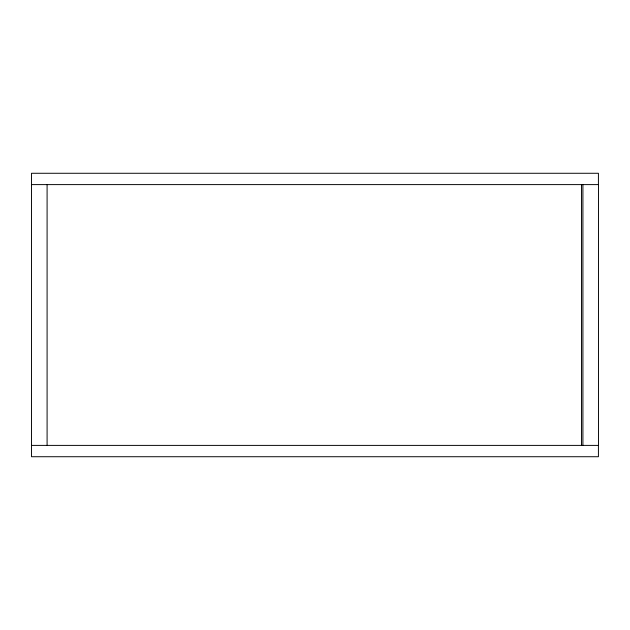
<?xml version="1.0" encoding="UTF-8"?>
<svg xmlns="http://www.w3.org/2000/svg" width="630" height="630" viewBox="0 0 630 630"><rect width="100%" height="100%" fill="white"/><g stroke="black" fill="none" stroke-linecap="round" stroke-linejoin="round"><path stroke-width="0.94" d="M31.5 184.606L598.5 184.606L598.5 445.394L31.5 445.394M598.421 184.606L598.421 173.274L31.5 173.274L31.5 456.726L598.421 456.726L598.421 445.394M582.908 184.606L582.908 445.394M581.474 184.606L581.474 445.394M47.092 184.606L47.092 445.394"/></g></svg>
